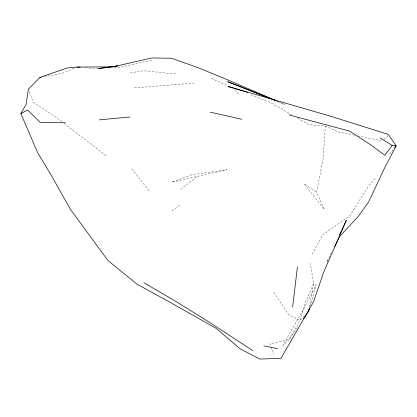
<?xml version="1.0" encoding="UTF-8"?>
<svg xmlns="http://www.w3.org/2000/svg" width="417" height="417" viewBox="0 0 417 417"><rect width="100%" height="100%" fill="white"/><g stroke="black" fill="none" stroke-linecap="round" stroke-linejoin="round"><path stroke-width="0.31" stroke-dasharray="2.08 1.56" d="M297.556 118.199L308.778 124.673L325.354 126.07L323.092 158.955L316.592 192.154L324.311 209.438L304.076 183.715L316.592 192.154M309.294 307.506L313.594 283.914L310.29 263.487M309.998 306.37L316.128 284.649L303.185 309.826L282.919 345.307L289.111 339.589L298.306 326.261M387.982 135.4L387.633 136.416L384.088 139.205M313.594 283.914L306.057 300.777L300.005 320.449L289.111 339.589L270.206 343.785L273.88 354.617M331.108 252.916L326.756 262.236L328.497 258.78M312.286 254.172L322.69 234.807L349.707 215.907L368.842 185.674L375.159 178.361M389.728 154.212L393.127 149.755M304.301 315.893L300.005 320.449L288.668 314.684L273.453 291.723M172.153 210.945L179.675 205.112M180.535 189.302L198.138 175.917M74.044 68.32L62.227 73.392L43.743 76.738M151.788 60.199L120.305 67.246L109.916 67.908M130.177 72.845L143.625 70.765L177.303 74.127M134.352 87.883L194.213 83.056M98.23 68.654L84.714 67.742M354.632 135.254L338.687 132.033L325.354 126.07M357.822 135.9L382.061 140.795M276.679 101.185L279.771 102.118M251.123 94.982L270.617 102.665L291.379 114.639M276.492 101.123L284.92 104.474L278.384 101.665M211.289 78.406L227.202 85.391M61.961 121.827L55.789 117.104L33.016 101.993L29.294 91.578M64.015 123.396L106.163 155.64M234.854 89.645L239.535 95.29M131.934 168.916L150.146 192.107M191.539 174.801L171.809 182.187L227.015 169.766L191.539 174.801"/><path stroke-width="0.63" d="M292.645 307.141L297.399 266.984M303.451 318.796L308.601 311.332L308.945 309.419M308.601 311.332L309.471 308.231M339.542 234.86L341.174 231.362M341.716 230.2L346.345 220.296L323.608 272.337L313.574 301.741L280.959 358.385L259.718 359.053L240.098 348.789L216.115 328.335L169.443 301.955L136.979 284.154L107.961 260.531L70.379 209.287L50.853 174.608L37.692 152.784L20.85 113.58L26.068 104.469L28.419 89.129L39.923 77.432L67.215 67.955L76.999 67.054L112.746 66.856L151.981 57.947L171.496 58.26L198.315 67.763L226.671 79.439L275.413 100.388M334.59 246.687L339.813 236.324L358.161 216.517L368.685 201.864L384.375 168.411L396.15 145.794L388.331 134.389L329.925 116.03L227.88 86.397L244.555 91.448M394.638 147.774L396.15 145.794L392.1 145.434L384.912 155.327L371.646 145.528L349.743 131.126L288.971 114.904M20.85 113.58L27.642 109.999L40.355 122.593L65.464 122.77M114.571 66.496L117.61 65.907L98.615 68.513L110.177 67.153M39.923 77.432L41.194 77.202M99.282 119.872L130.021 116.989M76.999 67.054L80.21 67.34M263.825 345.917L277.581 348.675M210.361 112.137L241.771 119.293M245.79 91.823L247.646 92.386M274.928 100.221L227.713 81.706L270.471 98.725M143.969 282.762L176.427 301.757L209.85 322.539L252.78 350.619M379.986 137.829L392.1 145.434"/></g></svg>
